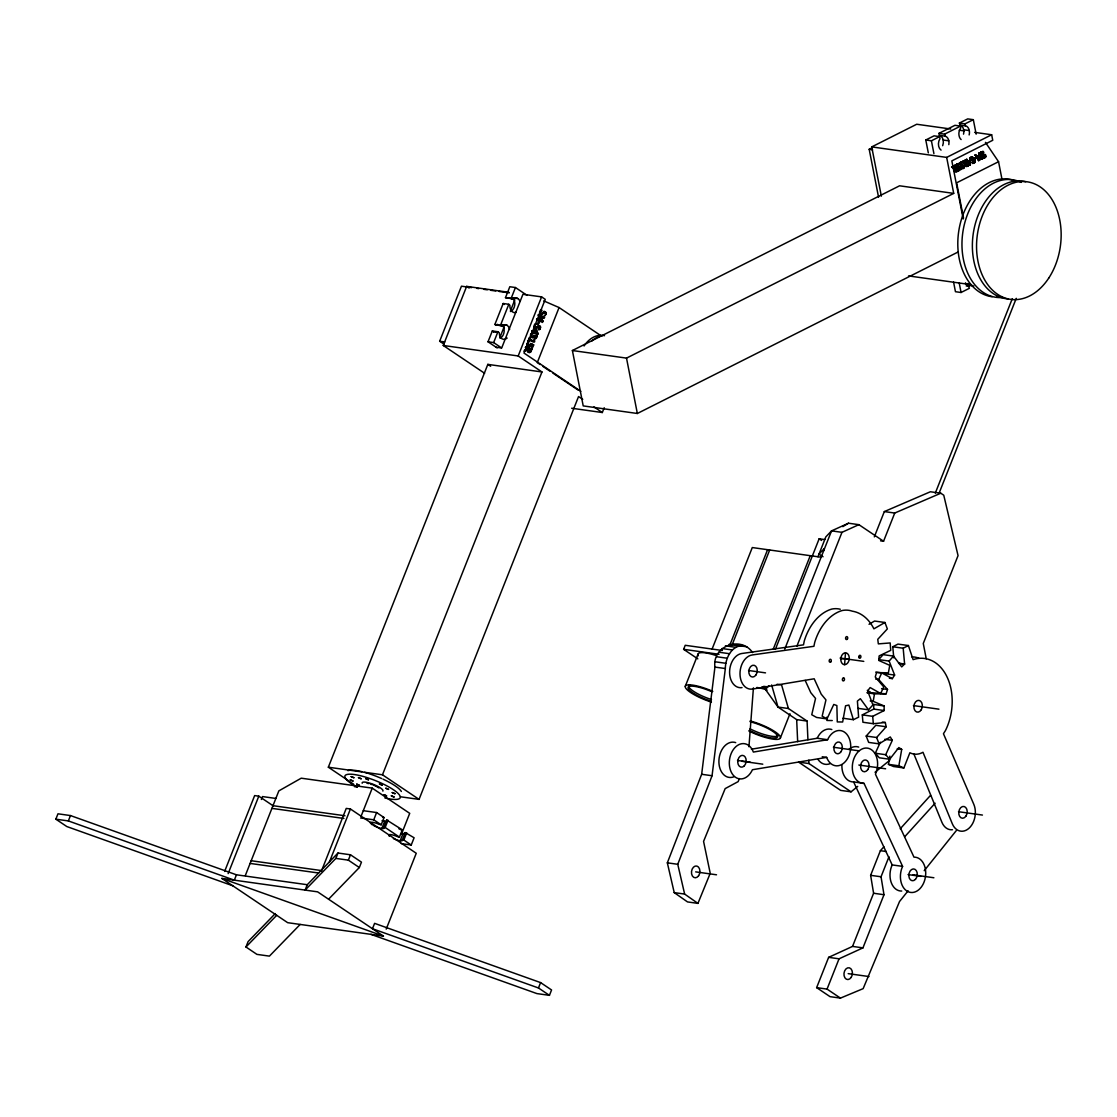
<?xml version="1.0" encoding="UTF-8"?>
<svg xmlns="http://www.w3.org/2000/svg" width="1117" height="1117" viewBox="0 0 1117 1117"><rect width="100%" height="100%" fill="white"/><g stroke="black" fill="none" stroke-linecap="round" stroke-linejoin="round"><path stroke-width="1.5" d="M535.671 327.672L534.68 326.401M528.173 350.18L529.584 351.632M536.146 336.566L536.076 335.337L537.109 335.547L536.328 338.074M974.206 161.909C972.39 160.792 965.996 158.307 972.502 156.743L972.739 158L971.231 157.874M984.901 156.52C984.538 154.272 978.227 155.989 980.796 152.177M969.626 164.087L970.059 160.848L968.174 161.951L970.059 160.848M970.142 160.01L970.184 164.953L970.142 160.01C967.699 164.004 965.13 156.31 968.104 161.043M748.948 746.77L753.417 687.863M844.578 664.657L845.499 652.845M526.833 344.022L528.215 346.465M739.412 778.563L738.155 781.621L725.17 788.602L703.57 841.394L710.23 873.299L697.93 903.388L687.513 901.922L674.221 892.609L667.338 862.827L701.658 774.276L714.936 667.086C711.948 645.849 741.116 635.433 752.607 652.607M697.93 903.388L684.637 894.075L677.754 864.293L712.06 775.743L725.338 668.538C725.338 658.402 731.565 645.179 743.252 645.64M493.616 331.958L492.318 330.953L488.017 341.788L497.121 347.918M539.525 312.006L540.042 313.961L541.745 314.533M546.129 313.444L545.78 314.422M504.27 304.48L503.181 303.503L494.873 324.475L501.896 326.024A7.414 5.236 -82 0 1 509.645 329.473M893.768 657.829L892.776 646.757L897.998 644.09L908.4 645.542L913.106 659.644A47.933 33.845 -82 0 1 947.384 677.656A47.933 33.845 -82 0 1 945.429 730.602L943.446 733.715L973.829 804.38A17.23 12.161 -82 0 1 969.025 828.228A17.23 12.161 -82 0 1 952.326 823.801L922.977 752.272A25.44 17.956 -82 0 1 909.894 752.746L903.876 767.951L898.864 765.801L901.712 749.409L898.836 747.566L889.691 759.253L885.711 754.715L892.301 740.334L890.291 736.955L879.065 743.852L868.663 742.4L866.192 736.047L876.608 737.499L886.186 726.762L885.292 722.49L873.326 723.718L862.924 722.252L862.296 714.88L872.698 716.332L884.161 710.538L884.119 705.958L873.201 701.336L874.485 693.866L886.088 693.839L887.526 689.468L878.702 679.555L875.728 679.136M903.876 767.951L893.46 766.499L888.448 764.349L889.872 756.153M537.082 336.371L536.104 338.325M527.657 343.882L528.02 345.321M530.296 344.245L530.561 343.561L533.689 344.916L532.223 348.35L531.51 348.029L532.655 345.39L530.798 345.097M956.264 164.744L957.018 167.033A1.662 1.257 45.6 0 0 957.688 167.55A1.857 1.41 45.6 0 0 958.693 167.718L959.531 167.382M967.992 166.028C964.837 168.304 962.24 162.286 967.685 166.21M823.69 550.751L824.109 548.74L819.026 554.074L823.034 556.769M531.301 334.709L531.566 336.189L533.102 336.524M963.189 161.225L963.119 161.56A2.08 1.578 45.6 0 0 963.329 162.621L964.041 163.557A1.438 1.089 45.6 0 0 965.018 163.92L965.395 163.878M534.094 336.566L533.814 335.365L533.284 336.301M534.526 326.513L535.085 325.326M528.369 349.537L528.09 350.864M969.933 157.846L970.575 159.996L974.541 161.211L973.675 162.496L971.985 162.537L974.345 161.923M980.628 152.457C979.302 156.506 986.744 153.406 984.719 156.855M526.679 344.134L527.936 342.123L528.355 342.877M954.463 169.644L955.97 168.346C959.615 170.119 954.881 172.758 954.463 169.868M534.261 340.853L534.038 339.945L533.451 341.16L529.388 339.386L529.346 337.906L528.034 340.964C529.891 338.619 535.727 345.376 534.582 340.182M530.575 334.444L530.547 336.175A2.08 1.997 53.8 0 0 531.315 337.097M530.086 344.93L530.449 344.134M546.073 313.877L545.557 314.91M534.121 325.536L534.219 327.7M530.952 344.985L530.324 346.116A1.857 1.787 53.8 0 1 529.416 346.759A1.662 1.592 53.8 0 1 528.578 346.759M967.936 166.098L968.662 165.274C967.406 165.484 964.222 166.307 966.093 163.096C962.254 163.892 965.325 160.192 965.395 160.192L963.259 161.002M232.811 885.795L66.825 826.552L55.85 819.18L57.972 813.804L70.469 815.564L236.455 874.806L307.245 884.72L337.99 853.025L350.487 854.784L361.461 862.156L359.325 867.532L328.58 899.213M55.85 819.18L68.346 820.925L70.469 815.564M224.615 871.442L254.648 795.583L258.809 796.156L273.12 805.79M228.133 873.634L258.809 796.156M443.938 344.12L439.665 341.243L461.461 286.189L471.667 287.627M261.378 799.479L262.523 796.575L275.857 798.446M484.596 373.273L443.254 345.474L466.641 286.385L508.877 292.305M236.455 874.806L234.333 880.168L68.346 820.925M245.307 875.574L278.845 790.878L301.227 778.186L372.226 788.127L409.716 813.344L401.422 834.287M300.166 924.443L269.42 956.124L256.924 954.379L245.963 946.993L248.086 941.631L275.285 913.594M519.95 301.422A7.414 5.236 -82 0 0 518.19 298.756L516.962 298.044A7.414 5.236 -82 0 0 512.926 298.839L505.484 297.667L509.813 286.734L515.44 287.53L527.14 295.391M488.017 341.788L493.644 342.584L497.931 331.735L499.243 332.74A7.414 5.236 -82 0 0 507.16 338.06M494.873 324.475L500.5 325.256L508.807 304.285L509.897 305.276A7.414 5.236 -82 0 0 512.131 311.629L513.359 312.341A7.414 5.236 -82 0 0 516.082 312.299M505.484 297.667L511.111 298.462L515.44 287.53M328.342 767.211L487.836 364.379L541.968 371.961L382.475 774.793L328.342 767.211L353.67 784.232M499.816 337.725L504.2 326.667M510.455 310.861L514.825 299.803M307.245 884.72L305.123 890.081L335.868 858.401L337.99 853.025M443.254 345.474L518.19 355.974L541.591 296.885L545.25 299.342L523.985 353.056L580.868 391.313M525.884 346.675L525.409 347.596L527.964 348.532L525.562 347.485L525.884 346.675L531.943 349.314L530.77 351.827M531.874 331.526L533.954 332.433L531.72 331.637L532.027 330.855L534.275 331.651L532.181 330.744M538.171 315.343C538.199 313.402 539.469 317.731 542.094 317.046M536.9 318.848L542.122 321.124L536.9 318.848L536.579 319.657L542.485 322.408L543.085 321.179L540.279 318.247L543.085 321.179M527.936 342.123L528.802 342.5M532.292 333.494L530.882 333.704M541.773 310.317C539.623 309.241 542.806 310.107 541.27 310.596M541.968 321.235L539.232 317.633L543.407 317.605M534.331 333.438L537.933 334.165L534.61 332.726L533.521 333.271L533.954 332.433M534.121 331.763L535.322 328.984L536.188 329.361L537.794 334.276M538.31 324.237L537.417 324.028L538.478 321.626L539.218 321.947C536.663 326.974 540.209 321.78 538.478 321.626M527.964 348.532L524.278 350.431M321.319 871.358L346.242 808.415L350.417 808.987L416.25 853.262L386.203 929.121M534.764 332.056L537.291 332.978L534.764 332.056C535.49 325.019 539.497 338.912 535.574 330.018M534.917 331.944L535.727 329.906M528.215 349.649L528.648 348.825L530.924 349.816L529.877 351.604M533.814 335.365L532.949 336.636M533.451 341.16L534.038 339.945M538.143 329.683L539.595 329.655M530.463 350.724L530.924 349.816M531.51 348.029L532.655 345.39M538.478 314.589L544.691 317.116L544.105 318.317L540.125 318.359M329.32 862.254L350.417 808.987M543.742 300.892L559.072 307.552L537.277 362.606L540.111 364.519M361 816.485L372.226 788.127M335.868 858.401L348.35 860.146L350.487 854.784M360.596 817.965L373.748 819.808L376.611 812.548L384.053 817.56L381.19 824.807L378.97 824.262A7.414 1.703 21.6 0 0 373.734 822.517L372.324 822.294A7.414 1.703 21.6 0 0 370.649 823.438M381.846 828.465L384.709 821.218M373.958 825.77A7.414 1.703 21.6 0 0 380.883 828.311L382.293 828.535A7.414 1.703 21.6 0 0 383.969 827.39L386.747 820.046L402.302 829.833L399.439 837.08L397.82 836.801A7.414 1.703 21.6 0 0 390.378 834.567A7.414 1.703 21.6 0 0 389.386 836.214M383.871 827.306L385.156 827.474L388.032 820.227M400.165 840.78L403.042 833.533M393.366 838.616A7.414 1.703 21.6 0 0 402.385 839.872L405.22 832.584L414.1 837.764L411.238 845.011L401.24 843.614M400.445 796.77L419.057 799.381L578.55 396.549L582.739 399.369M402.343 839.83L403.851 840.04L406.714 832.793M571.653 408.236L602.314 412.522L604.213 407.733M538.464 987.973L540.586 982.597L374.6 923.354L372.478 928.73L538.464 987.973L549.438 995.345L551.561 989.969L540.586 982.597M697.818 658.862L683.632 649.326L685.224 645.291L722.378 650.499M685.266 686.341L698.027 654.115M712.087 649.075L752.286 547.553L820.897 557.174M729.946 644.774L767.588 549.704M732.026 645.067L769.669 549.997M773.257 649.145L810.258 555.68M775.338 649.424L819.152 538.785L824.765 539.567M807.926 739.761L807.088 721.065L796.672 719.613L778.004 707.061L765.438 689.426L766.499 686.746L763.693 686.341M817.965 556.755L825.826 536.886L831.551 530.868L848.487 523.217L858.889 524.669L883.561 541.256L894.745 513.038L940.793 493.225L943.753 495.208L958.051 555.61L923.27 643.462L926.244 658.793M784.776 649.033L831.551 530.868L841.967 532.334L858.889 524.669M796.826 646.338L841.967 532.334M780.392 737.918L789.956 713.749M874.318 536.886L884.329 511.586L930.391 491.759L940.793 493.225M935.292 493.155L1012.295 298.658M939.243 492.82L1016.261 298.337M908.121 890.794L899.534 901.517L863.148 988.643L840.459 998.109L830.043 996.657L816.639 987.637L828.632 957.353L852.536 946.42L862.952 947.872L883.994 894.717L881.034 876.775L888.964 856.767M852.536 946.42L873.592 893.251L870.632 875.323L880.378 850.693L883.882 846.826M816.639 987.637L827.055 989.103L839.049 958.805L862.952 947.872M540 328.957L540.405 327.616A2.122 2.052 53.8 0 0 540.125 326.429L538.939 325.564M878.702 679.555L881.732 672.909L892.343 678.633L894.633 675.059L889.132 661.069L878.716 659.616L883.114 654.646L893.53 656.098L901.712 666.891L904.602 664.029L903.178 648.223L908.4 645.542M889.691 759.253L879.288 757.787L875.295 753.249L880.378 742.205M805.175 680.407L810.816 692.708L815.55 698.446L811.752 714.74L816.597 717.449L826.999 718.901L833.771 704.45L836.87 705.553L837.275 721.917L842.651 722.001L845.569 705.804L848.878 705.064L853.388 719.697L858.624 717.142L857.395 701.071L860.355 698.697L868.481 709.812L872.922 704.939L867.644 690.892L870.157 687.569L880.657 693.503L883.756 686.927L875.253 677L876.552 672.56L888.392 672.825L889.76 665.355L878.87 660.496L879.121 655.916L890.724 650.359L890.179 642.945L878.339 643.881L877.767 639.315L887.345 628.913L884.957 622.49L874.555 621.038L869.04 624.291M531.329 350.878L530.533 352.134M956.417 164.45L956.683 167.355A1.662 1.257 45.6 0 0 957.353 167.871A1.857 1.41 45.6 0 0 958.372 168.039L959.74 167.243L960.718 168.709L958.47 169.993L958.903 170.636L961.751 169.044L959.852 166.224L959.168 166.838M952.229 167.578C955.175 167.313 953.248 172.06 956.515 171.613M531.147 334.821L531.804 333.913M530.477 346.005L530.868 345.251M535.825 337.404L536.23 335.226L537.109 335.547M536.174 336.915L535.546 337.683M527.894 343.45L527.531 345.027L529.123 345.795M540.251 311.838L540.991 310.847M540.642 311.28L540.125 312.969M534.68 325.899L535.434 324.907M530.24 344.818L529.193 345.879M963.343 160.932L962.784 161.881A2.08 1.578 45.6 0 0 962.994 162.942L963.706 163.878A1.438 1.089 45.6 0 0 964.683 164.241L965.102 164.255M539.734 329.389L540.558 327.504A2.122 2.052 53.8 0 0 540.279 326.318L538.617 325.522M534.401 324.949C534.54 323.078 537.486 324.195 535.713 324.642M542.932 313.444L544.384 312.299L545.194 313.64M543.49 312.774L542.527 313.989M537.375 327.49L538.199 326.541M537.933 326.834L536.97 328.035M970.771 157.972C969.961 161.183 975.42 157.972 975.295 161.434A2.122 1.606 45.6 0 1 975.001 162.356L972.935 163.431L971.944 162.565M981.466 152.582C980.67 155.794 986.116 152.582 986.004 156.045A2.122 1.606 45.6 0 1 985.711 156.966L984.831 157.706M536.886 326.778L535.825 327.756M531.357 334.402L532.432 333.383M924.22 870.688L956.403 830.476M538.925 329.082L539.595 327.211L538.338 326.499M496.185 325.354L496.269 325.242A7.414 5.236 -82 0 1 497.554 324.335M889.132 661.069L893.53 656.098M956.082 164.771C957.213 162.942 960.383 164.757 957.423 164.813M866.192 736.047L875.784 725.31L886.186 726.762M900.218 828.8L930.545 795.332M904.784 836.689L935.124 803.221M542.667 312.313L544.328 311.35L545.85 312.271M540.111 310.54L540.935 309.702M765.438 689.426L768.873 685.824M963.022 161.253L965.395 160.192M245.963 946.993L276.709 915.312M968.02 283.425L968.216 285.268L973.829 286.064M980.461 152.498L981.41 151.689M545.152 315.608L544.258 315.231M536.537 327.225L535.518 327.784M954.1 165.567C958.079 169.91 952.117 166.587 954.7 165.26L958.079 171.055L954.7 165.26M960.006 163.501C966.484 175.704 962.98 161.462 959.196 163.906L961.388 161.909L960.592 163.208L963.077 166.866C966.233 164.981 962.058 169.952 964.571 166.628M951.614 166.978L954.867 168.095L951.935 166.656M959.196 163.906L960.327 163.18M958.805 163.347L961.388 161.909M960.592 163.208L961.765 162.468M955.97 168.346L957.046 170.733M967.587 162.244C971.608 169.938 969.5 160.359 967.029 162.524L965.912 159.773L966.833 159.159M958.707 167.145L959.852 166.224M959.74 167.243L960.397 169.03M966.093 163.096C963.552 165.33 962.575 160.108 965.912 160.96M958.47 169.993L960.718 168.709M966.638 161.937L967.517 161.337L966.247 159.452M970.38 157.399L972.502 156.743M958.903 170.636L958.791 169.672M967.029 162.524L967.908 161.923M963.077 166.866L964.236 166.126M979.832 159.94L978.883 156.338L979.832 159.94L978.66 160.694L975.281 154.9L978.757 159.633M968.132 164.492L966.289 165.511L966.512 163.696M974.959 155.221L975.895 154.593M961.751 169.044L959.517 166.545M978.66 153.211C986.772 163.138 976.579 155.612 979.232 152.917L982.597 158.712L979.232 152.917M973.856 158.544L975.937 157.343L976.049 158.321L974.317 159.2L973.856 158.544L975.937 157.343M974.317 159.2L976.384 158M978.436 158.363L978.478 155.305L981.843 157.916M968.662 165.274L967.811 164.813M981.564 151.814C984.091 150.935 984.091 152.987 981.55 152.624M972.53 163.431L974.764 162.593A2.122 1.606 45.6 0 0 974.973 161.756C975.169 158.446 967.95 161.155 971.176 157.679M978.66 160.694L975.281 154.9M983.826 152.261C977.249 153.601 984.789 153.881 985.669 156.366A2.122 1.606 45.6 0 1 985.376 157.288C983.895 159.41 981.326 156.24 984.3 156.925M982.639 157.176L984.775 157.553M978.548 156.659L982.094 158.809L978.883 156.338M957.381 164.618L956.976 166.615L959.028 166.824M538.548 329.403L539.748 327.099L538.045 326.653M851.056 791.827L808.987 763.553L798.571 762.087L840.64 790.375L851.056 791.827L857.716 786.396M875.044 772.266L889.704 760.314M535.322 328.984L538.24 333.425M529.975 338.186L529.193 338.018M528.034 340.964L528.802 341.132M535.699 338.549C533.27 338.633 532.921 335.617 535.029 338.577M530.561 343.561L533.689 344.916M524.027 351.352L527.517 350.361L528.062 352.148L530.044 352.455M528.648 348.825L530.784 349.928M532.223 348.35L531.664 347.918M531.943 349.314L525.73 346.787M955.44 168.625L955.286 170.538L957.367 170.412M529.765 345.558L528.397 345.767M956.32 164.506L958.372 163.682M980.712 152.233L983.197 151.353M842.818 526.638L848.487 523.217M884.957 622.49L873.899 628.829A47.933 33.845 -82 0 0 852.341 611.194A37.14 26.222 -82 0 0 842.232 610.51A47.933 33.845 -82 0 0 814.712 642.373L813.916 646.296L752.118 654.967A17.23 12.161 -82 0 0 739.999 673.9A17.23 12.161 -82 0 0 752.439 689.063L814.181 678.787L821.218 694.174L825.952 699.898L822.168 716.192L826.999 718.901M862.296 714.88L873.745 709.086L884.161 710.538M881.355 196.145L871.721 146.899L916.708 124.252L950.776 129.013M878.548 197.178L869.194 149.301L872.293 147.737M928.311 152.875L925.784 139.988L934.049 135.841L939.662 136.623L939.983 138.69A7.414 5.236 -82 0 0 941.059 150.111M948.822 144.638A7.414 5.236 -82 0 0 945.094 136.12L939.369 135.325L938.978 133.356L954.951 125.313L960.564 126.095L960.76 127.938A7.414 5.236 -82 0 0 958.958 135.101L959.377 136.874A7.414 5.236 -82 0 0 961.137 139.541M963.51 134.152A7.414 5.236 -82 0 0 963.748 130.326L963.329 128.553A7.414 5.236 -82 0 0 960.355 125.16L959.377 123.079L967.713 118.891L973.326 119.673L976.16 134.166M925.784 139.988L931.41 140.784L939.662 136.623M938.978 133.356L944.605 134.138L960.564 126.095M959.377 123.079L965.004 123.861L973.326 119.673M871.721 146.899L946.671 157.399L991.659 134.752L992.748 140.281L951.838 160.876L963.203 219.016M958.302 251.897L637.346 413.485L583.214 405.904L572.393 350.529L899.576 185.799L953.709 193.381L946.671 157.399M958.861 164.478L956.948 165.288L958.554 166.978M958.526 164.799L958.051 164.004M965.535 161.309L965.06 160.513M972.739 158L972.167 157.064M973.116 157.651L970.841 158M983.449 152.61L982.876 151.675M978.478 155.305L979.078 159.312M977.78 155.821L981.508 158.237M967.783 161.365L969.807 160.331M954.532 168.416L955.566 167.745M972.307 162.216L972.851 163.11M956.892 171.655L958.4 170.733M963.343 168.43L964.139 167.871M969.612 165.246L970.505 164.632M981.759 159.131L982.932 158.391M985.459 142.362L998.556 161.714L956.641 182.811L963.552 218.22M572.393 350.529L626.511 358.11L953.709 193.381M953.583 282.154L955.454 291.705L961.067 292.486L969.388 288.298L968.425 286.203A7.414 5.236 -82 0 1 965.451 282.81M541.829 313.444L540.237 312.606M537.766 325.731L538.771 325.41M542.234 314.31L540.53 314.519L539.455 313.416M536.663 328.356L535.518 328.733M536.006 338.409L535.225 338.716M957.213 171.334L955.524 171.948L953.876 170.44M984.705 156.785L982.681 157.162M535.699 337.571L534.987 337.781M751.392 749.2L817.197 738.253L827.599 739.705A17.76 12.538 -82 0 1 846.895 734.358A17.76 12.538 -82 0 1 845.485 761.431A17.76 12.538 -82 0 1 826.678 757.382L822.224 756.754M827.599 739.705L753.361 752.062A17.76 12.538 -82 0 0 734.553 748.013A17.76 12.538 -82 0 0 733.143 775.086A17.76 12.538 -82 0 0 752.439 769.725L826.678 757.382M529.807 351.59L528.369 350.989M541.55 313.598L540.502 313.249M536.188 328.593L534.959 328.58M543.881 311.475L545.696 312.383A2.122 2.052 53.8 0 1 545.976 313.556M539.232 317.633L542.01 317.619M867.392 692.4L886.088 693.839M832.249 720.549L826.859 720.465L826.789 717.184M840.836 658.681L849.241 658.835L849.213 657.299A5.934 4.189 -82 0 0 844.941 652.887A5.934 4.189 -82 0 0 840.836 658.681L840.85 660.217A5.934 4.189 -82 0 0 845.122 664.629A5.934 4.189 -82 0 0 849.241 658.835M529.667 352.553L528.648 352.497M939.369 135.325L939.481 135.339A7.414 5.236 -82 0 1 942.664 145.685M843.419 677.963L843.698 677.977A1.48 1.047 -82 0 1 844.173 680.379A1.48 1.047 -82 0 1 842.4 679.946A1.48 1.047 -82 0 1 843.698 677.977M535.336 337.683L534.54 337.585M531.929 337.543L532.418 337.474A1.438 1.396 53.8 0 0 533.409 337.083M959.768 125.062L965.968 125.956A7.414 5.236 -82 0 1 968.956 129.349L969.374 131.122A7.414 5.236 -82 0 1 969.137 134.934M963.622 129.767L969.235 130.549M959.294 130.214L964.404 130.926M974.624 132.364L991.659 134.752M943.209 140.044L948.822 140.826M869.194 149.301L872.6 149.776M908.54 275.913L971.567 284.737M966.191 285.91L969.011 286.301M541.591 296.885L522.951 294.274L501.687 347.987L496.06 347.205M476.764 288.34L478.844 288.633M483.926 289.345L487.305 289.82M490.684 290.294L495.766 290.992M499.145 291.467L509.296 292.891M517.799 298.532L512.563 297.974A7.414 5.236 -82 0 1 514.7 305.29A7.414 5.236 -82 0 1 510.455 311.517M503.181 303.503L508.807 304.285M507.188 325.326L501.561 324.544A7.414 5.236 -82 0 1 504.144 331.526A7.414 5.236 -82 0 1 500.262 338.186M492.318 330.953L497.931 331.735M493.63 331.833L496.437 332.224M439.665 341.243L444.761 341.97M884.329 511.586L894.745 513.038M880.587 540.851L883.561 541.256M892.776 646.757L903.178 648.223M898.654 663.191L904.602 664.029M898.571 663.344L904.519 664.182M840.11 658.067L863.776 661.376M729.08 644.369L746.84 646.771M725.38 645.849L735.796 647.302M721.973 648.53L732.375 649.982M875.784 672.071L881.732 672.909M884.217 673.607L894.633 675.059M719.055 652.244L729.471 653.71M683.632 649.326L719.097 654.283M889.369 678.214L892.343 678.633M716.835 656.768L727.237 658.234M715.425 661.822L725.827 663.289M881.578 688.63L887.526 689.468M748.544 670.493L765.522 672.867M714.936 667.086L725.338 668.538M867.043 692.819L874.485 693.866M777.111 684.246L781.565 684.875L788.42 708.513L807.088 721.065M913.441 705.595L938.936 709.169M870.227 700.931L873.201 701.336M873.564 704.408L884.119 705.958M858.065 708.36L868.481 709.812M788.42 708.513L778.004 707.061L771.624 684.986M882.318 722.071L885.292 722.49M842.972 718.245L853.388 719.697M884.873 739.286L892.301 740.334M897.244 748.795L901.712 749.409M833.408 747.245L858.917 750.819M875.295 753.249L885.711 754.715M888.448 764.349L898.864 765.801M858.847 765.019L885.613 768.775M737.499 760.44L750.317 762.241M741.967 761.263L762.785 764.182M841.925 764.684A17.76 12.538 -82 0 0 853.639 781.928L864.041 783.38L902.592 866.373A17.76 12.538 -82 0 0 907.87 891.589A17.76 12.538 -82 0 0 925.337 877.487A17.76 12.538 -82 0 0 913.985 857.158L875.435 774.179A17.76 12.538 -82 0 0 870.157 748.962A17.76 12.538 -82 0 0 852.69 763.065A17.76 12.538 -82 0 0 864.041 783.38M701.658 774.276L712.06 775.743M958.498 811.71L982.443 815.061M880.378 850.693L886.326 851.517M853.639 781.928L892.176 864.921L902.592 866.373M913.064 874.834L933.882 877.753M908.023 874.583L920.827 876.37M870.632 875.323L881.034 876.775M363.29 810.691L376.611 812.548M382.559 817.351L384.053 817.56M272.981 805.692L344.985 815.773M667.338 862.827L677.754 864.293M271.92 808.373L343.924 818.468M873.592 893.251L883.994 894.717M400.821 829.624L402.302 829.833M695.696 871.874L716.514 874.793M674.221 892.609L684.637 894.075M251.185 860.732L321.487 870.576M250.124 863.427L318.708 873.033M828.632 957.353L839.049 958.805M221.836 878.423L317.605 891.841L383.438 936.102L287.683 922.684L221.836 878.423L383.438 936.102M848.18 973.633L868.998 976.551M549.438 995.345L536.942 993.599L370.956 934.357M366.976 783.268L368.861 783.603M544.23 312.411L545.152 313.151M732.85 644.188L735.237 644.942M370.509 784.036L372.547 784.72M532.237 336.72L531.12 335.882M532.069 337.432L531.161 337.208A2.08 1.997 53.8 0 1 530.393 336.287M373.832 785.251L375.117 785.796M538.324 315.231L543.56 317.507M533.549 336.845L533.256 337.194A1.438 1.396 53.8 0 1 532.264 337.585M529.528 339.275L533.605 341.048M375.801 786.131L377.532 787.066M535.113 328.468L534.317 328.119M867.295 690.376L870.241 692.051M559.072 307.552L600.178 335.184M511.111 298.462L512.424 299.342M466.641 286.385L469.084 288.032M819.152 538.785L821.609 540.446M500.5 325.256L501.798 326.136M542.946 366.418L550.039 371.193M552.873 373.092L578.383 390.238M518.19 355.974L541.968 371.961M593.923 406.881L602.314 412.522M493.644 342.584L501.449 347.82M487.836 364.379L490.656 366.264M762.115 686.787L767.086 690.124M827.055 989.103L840.459 998.109M382.475 774.793L419.057 799.381M373.748 819.808L381.19 824.807M385.156 827.474L399.439 837.08M403.851 840.04L411.238 845.011M348.35 860.146L359.325 867.532M535.322 327.574L534.666 326.667M378.146 787.415L378.942 787.974M534.778 328.272L533.898 327.463M386.747 820.046L386.831 820.129A7.414 1.703 21.6 0 1 385.17 821.288L383.759 821.065A7.414 1.703 21.6 0 1 382.098 820.632M528.215 352.037L527.587 350.989M539.19 318.01L542.122 321.124M405.22 832.584L405.262 832.626A7.414 1.703 21.6 0 1 401.534 833.24M975.574 154.914L977.961 158.446M968.509 161.63L969.947 163.766M960.927 162.887L963.399 166.545M913.874 753.989L941.924 822.335A17.23 12.161 -82 0 0 952.438 829.736M876.608 737.499L879.065 743.852M526.679 345.027L528.732 346.647A1.662 1.592 53.8 0 0 529.57 346.647M998.556 161.714L1001.851 178.566M965.004 123.861L965.395 125.858M944.605 134.138L944.982 136.12M931.41 140.784L933.924 153.671M959.182 282.824L961.067 292.486M626.511 358.11L637.346 413.485M872.698 716.332L873.326 723.718M808.834 760.146L808.987 763.553M796.672 719.613L797.664 741.702M873.703 704.492L873.745 709.086M858.791 656.726L858.791 657.103A1.48 1.047 -82 0 0 860.495 657.843A1.48 1.047 -82 0 0 860.244 655.358A1.48 1.047 -82 0 0 858.791 657.103M750.149 720.954A23.443 5.39 21.6 0 1 780.434 737.737A23.443 5.39 21.6 0 1 748.879 731.007M756.865 687.472A23.443 5.39 21.6 0 1 765.634 689.496M750.093 721.75A20.455 4.705 21.6 0 1 777.641 736.62A20.455 4.705 21.6 0 1 749.367 730.42M698.404 655.763A23.443 5.39 21.6 0 1 715.592 655.344M711.403 702.104A23.443 5.39 21.6 0 1 685.238 686.522A23.443 5.39 21.6 0 1 712.772 691.353M711.501 699.563A20.455 4.705 21.6 0 1 689.664 684.889M710.859 701.169A20.455 4.705 21.6 0 1 688.03 687.583A20.455 4.705 21.6 0 1 712.046 691.8M778.242 735.223A20.455 4.705 21.6 0 1 750.01 728.815M992.105 296.759A59.355 41.901 -82 0 1 959.489 227.002A59.355 41.901 -82 0 1 1015.674 181.163M999.98 296.759A59.355 41.901 -82 0 1 996.825 297.01M1002.563 297.499A59.355 41.901 -82 0 1 963.049 230.87A59.355 41.901 -82 0 1 1021.315 182.406M1008.246 298.965A59.355 41.901 -82 0 1 973.284 233.411A59.355 41.901 -82 0 1 1025.755 181.736M584.065 345.977A29.684 20.958 -82 0 1 604.52 335.686M591.577 341.174A29.684 20.958 -82 0 1 602.161 335.84M357.203 787.192A29.684 6.828 21.6 0 1 352.553 774.318A29.684 6.828 21.6 0 1 394.915 790.794A29.684 6.828 21.6 0 1 384.862 797.943M347.932 770.688A29.684 6.828 21.6 0 1 361.894 771.665M364.561 772.364A29.684 6.828 21.6 0 1 367.339 773.159M368.75 773.606A29.684 6.828 21.6 0 1 381.679 778.549M383.061 779.177A29.684 6.828 21.6 0 1 401.352 791.464M372.506 824.946A7.414 1.703 21.6 0 1 371.375 824.151M398.909 828.8A7.414 1.703 21.6 0 1 400.682 829.554M362.187 783.226A11.17 2.569 21.6 0 1 372.952 784.204A11.17 2.569 21.6 0 1 382.866 791.101M354.41 786.661A19.296 4.44 21.6 0 1 357.51 786.885M901.726 891.045A17.76 12.538 -82 0 1 892.176 864.921M849.046 749.172A17.76 12.538 -82 0 1 858.722 747.078M733.925 776.776A17.76 12.538 -82 0 1 718.929 760.244A17.76 12.538 -82 0 1 735.712 742.623M830.043 763.679A17.76 12.538 -82 0 1 818.091 759.518M817.197 738.253A17.76 12.538 -82 0 1 831.83 729.527M911.612 656.796A47.933 33.845 -82 0 1 918.872 658.136M840.291 609.24A37.14 26.222 -82 0 0 831.816 609.058A47.933 33.845 -82 0 0 804.296 640.921L803.5 644.844L741.702 653.515A17.23 12.161 -82 0 0 729.583 672.448A17.23 12.161 -82 0 0 742.023 687.611M351.185 776.594L353.88 777.725L351.185 776.594M350.291 779.875L352.986 781.02L350.291 779.875M358.473 777.614L361.168 778.758L358.473 777.614M365.748 778.633L368.442 779.778L365.748 778.633M379.445 783.952L382.14 785.097L379.445 783.952M385.84 788.253L388.534 789.398L385.84 788.253M384.066 794.829L386.761 795.96L384.234 794.801M392.249 792.567L394.943 793.698L392.249 792.567M391.355 795.849L394.05 796.993L391.355 795.849M356.728 784.162L359.381 785.335L356.728 784.162M1048.668 278.217A59.355 41.901 -82 0 0 1029.916 182.322A59.355 41.901 -82 0 0 977.947 261.155A59.355 41.901 -82 0 0 1048.668 278.217M867.825 769.557A5.934 4.189 -82 0 0 865.843 760.021A5.934 4.189 -82 0 0 860.718 767.993A5.934 4.189 -82 0 0 867.825 769.557M915.465 879.358A5.934 4.189 -82 0 0 914.879 869.277A5.934 4.189 -82 0 0 908.847 875.882A5.934 4.189 -82 0 0 915.465 879.358M841.115 751.601A5.934 4.189 -82 0 0 839.132 742.065A5.934 4.189 -82 0 0 834.022 750.038A5.934 4.189 -82 0 0 841.115 751.601M744.355 765.787A5.934 4.189 -82 0 0 743.782 755.706A5.934 4.189 -82 0 0 737.751 762.311A5.934 4.189 -82 0 0 744.355 765.787M698.628 875.714A5.934 4.189 -82 0 0 696.868 866.066A5.934 4.189 -82 0 0 691.591 873.857A5.934 4.189 -82 0 0 698.628 875.714M965.968 816.094A5.934 4.189 -82 0 0 964.083 806.502A5.934 4.189 -82 0 0 958.889 814.391A5.934 4.189 -82 0 0 965.968 816.094M921.302 709.7A5.934 4.189 -82 0 0 918.942 700.373A5.934 4.189 -82 0 0 914.111 708.695A5.934 4.189 -82 0 0 921.302 709.7M851.168 977.403A5.934 4.189 -82 0 0 849.297 967.811A5.934 4.189 -82 0 0 844.089 975.699A5.934 4.189 -82 0 0 851.168 977.403M830.978 661.683A1.48 1.047 -82 0 0 830.503 659.295A1.48 1.047 -82 0 0 829.205 661.264A1.48 1.047 -82 0 0 830.978 661.683M847.398 639.022A1.48 1.047 -82 0 0 846.923 636.62A1.48 1.047 -82 0 0 845.625 638.603A1.48 1.047 -82 0 0 847.398 639.022M756.014 674.891A5.934 4.189 -82 0 0 754.129 665.299A5.934 4.189 -82 0 0 748.935 673.174A5.934 4.189 -82 0 0 756.014 674.891"/></g></svg>
